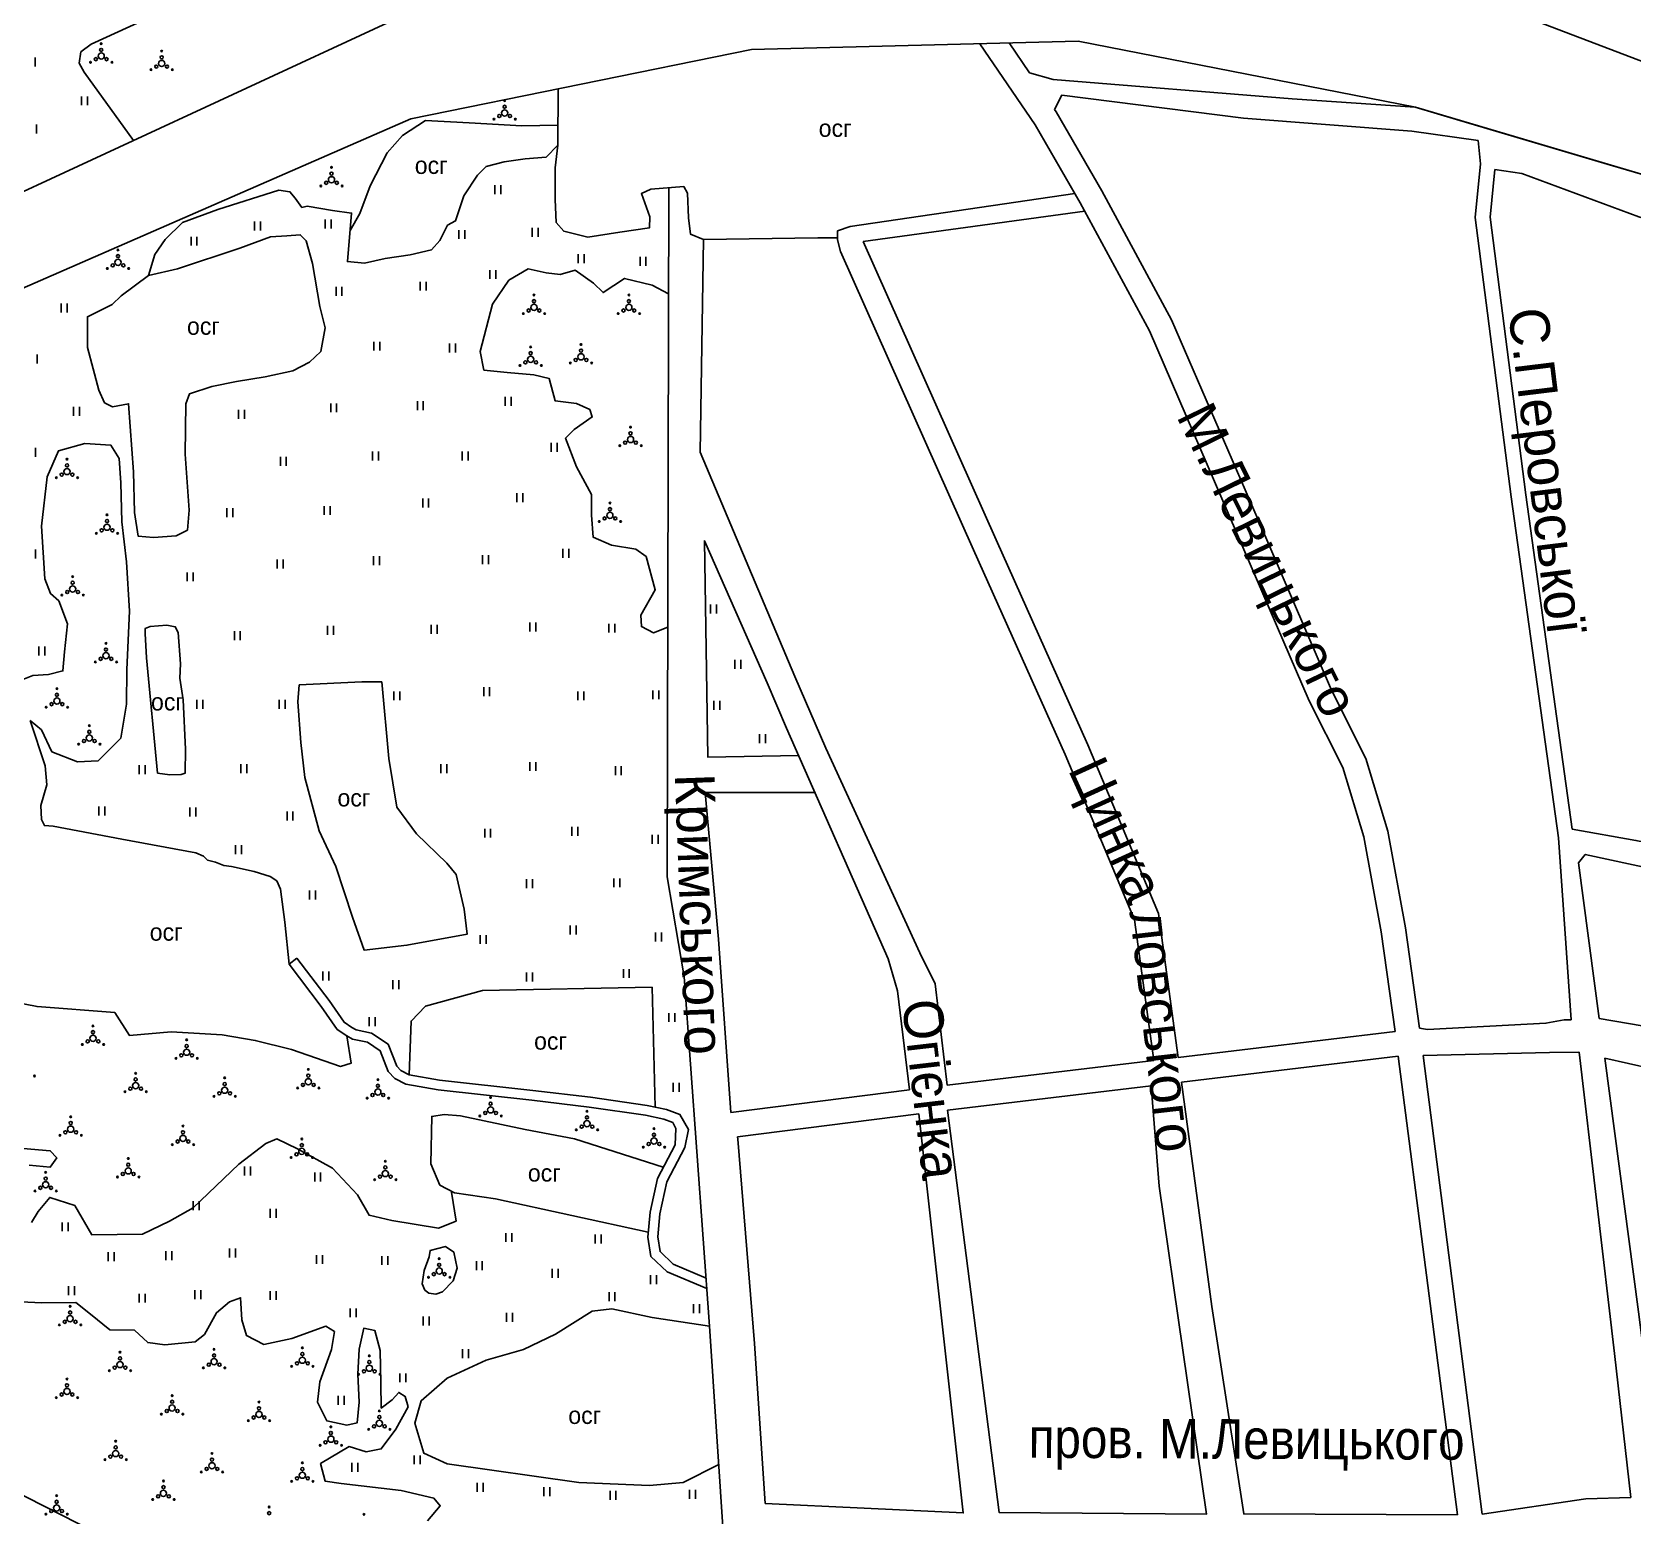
# Model space of a CAD drawing. Header units: millimetres. Extents: x 1379499 to 1411715, y 5652947 to 5671991.
# Drawn here: x 1400768 to 1401416, y 5659768 to 5660369 of the extents above; entities that cross this region are included whole.
import ezdxf
from ezdxf.enums import TextEntityAlignment as Align

# ---------------------------------------------------------------- set-up
doc = ezdxf.new("R2010")
doc.units = ezdxf.units.MM
doc.layers.add('_5Інше', color=252, linetype='Continuous', lineweight=25)
for name, color, linetype in [('вулиці', 7, 'Continuous'), ('ВулНазва', 7, 'Continuous'), ('залізниця', 7, 'Continuous'), ('на область', 5, 'Continuous')]:
    doc.layers.add(name, color=color, linetype=linetype)
picture_1 = doc.add_image_def('image1.bmp', size_in_pixel=(3370, 2384))

# ---------------------------------------------------------------- blocks, each defined once
blk = doc.blocks.new('ЧорнаПрибер')
at = {"layer": '_5Інше', "color": 160}
blk.add_lwpolyline([(44938, 26604), (44308, 26925), (44144, 27538), (44159, 27607), (44144, 27692), (44004, 27740), (43276, 27823), (43218, 27896), (42694, 28070), (42657, 27748), (42855, 27678), (42930, 27916), (43183, 27846), (43250, 27771), (43990, 27681), (44096, 27646), (44086, 27552), (44258, 26887), (44900, 26556)], dxfattribs=at)
blk = doc.blocks.new('ЛвЗд')
at = {"layer": '_5Інше', "color": 204, "linetype": 'Continuous'}
for points in [[(45618.289, 27209.898), (45033.36, 27436.615)], [(44784.572, 27354.786), (44612.782, 27276.514)], [(44931.844, 27343.153), (44793.739, 27315.833)], [(45064.138, 27345.68), (44931.844, 27343.153)], [(45200.411, 27318.158), (45064.138, 27345.68)], [(44793.739, 27315.833), (44616.757, 27239.899)], [(45346.311, 27274.063), (45200.411, 27318.158)]]:
    blk.add_lwpolyline(points, dxfattribs=at)

msp = doc.modelspace()

# ---------------------------------------------------------------- linework, layer by layer
at = {"layer": 'вулиці', "color": 7}
for p, q in [((1400769.32, 5660354.58), (1400769.32, 5660358.18)), ((1400788.08, 5660338.89), (1400788.08, 5660342.49)), ((1400790.48, 5660338.89), (1400790.48, 5660342.49)), ((1400769.78, 5660327.52), (1400769.78, 5660331.12)), ((1400955.36, 5660302.95), (1400955.36, 5660306.55)), ((1400957.76, 5660302.95), (1400957.76, 5660306.55)), ((1400858.09, 5660288.21), (1400858.09, 5660291.81)), ((1400860.49, 5660288.21), (1400860.49, 5660291.81)), ((1400886.67, 5660289.09), (1400886.67, 5660292.69)), ((1400889.07, 5660289.09), (1400889.07, 5660292.69)), ((1400832.35, 5660282.11), (1400832.35, 5660285.71)), ((1400834.75, 5660282.11), (1400834.75, 5660285.71)), ((1400940.75, 5660284.82), (1400940.75, 5660288.42)), ((1400943.15, 5660284.82), (1400943.15, 5660288.42)), ((1400970.41, 5660285.7), (1400970.41, 5660289.3)), ((1400972.81, 5660285.7), (1400972.81, 5660289.3)), ((1400989.06, 5660275.07), (1400989.06, 5660278.67)), ((1400991.46, 5660275.07), (1400991.46, 5660278.67)), ((1400953.32, 5660268.61), (1400953.32, 5660272.21)), ((1400955.72, 5660268.61), (1400955.72, 5660272.21)), ((1401014.08, 5660273.97), (1401014.08, 5660277.57)), ((1401016.48, 5660273.97), (1401016.48, 5660277.57)), ((1400891.03, 5660261.84), (1400891.03, 5660265.44)), ((1400893.43, 5660261.84), (1400893.43, 5660265.44)), ((1400925.15, 5660263.92), (1400925.15, 5660267.52)), ((1400927.55, 5660263.92), (1400927.55, 5660267.52)), ((1400779.84, 5660255.04), (1400779.84, 5660258.64)), ((1400782.24, 5660255.04), (1400782.24, 5660258.64)), ((1400906.36, 5660239.61), (1400906.36, 5660243.21)), ((1400908.76, 5660239.61), (1400908.76, 5660243.21)), ((1400936.96, 5660238.91), (1400936.96, 5660242.51)), ((1400939.36, 5660238.91), (1400939.36, 5660242.51)), ((1400770.03, 5660234.42), (1400770.03, 5660238.02)), ((1400959.48, 5660217.28), (1400959.48, 5660220.88)), ((1400961.88, 5660217.28), (1400961.88, 5660220.88)), ((1400784.78, 5660213.22), (1400784.78, 5660216.82)), ((1400787.18, 5660213.22), (1400787.18, 5660216.82)), ((1400851.63, 5660212.08), (1400851.63, 5660215.68)), ((1400854.03, 5660212.08), (1400854.03, 5660215.68)), ((1400888.88, 5660214.68), (1400888.88, 5660218.28)), ((1400891.28, 5660214.68), (1400891.28, 5660218.28)), ((1400923.97, 5660215.55), (1400923.97, 5660219.15)), ((1400926.37, 5660215.55), (1400926.37, 5660219.15)), ((1400769.45, 5660196.67), (1400769.45, 5660200.27)), ((1400978.11, 5660198.67), (1400978.11, 5660202.27)), ((1400980.51, 5660198.67), (1400980.51, 5660202.27)), ((1400868.52, 5660193.04), (1400868.52, 5660196.64)), ((1400870.92, 5660193.04), (1400870.92, 5660196.64)), ((1400905.77, 5660195.21), (1400905.77, 5660198.81)), ((1400908.17, 5660195.21), (1400908.17, 5660198.81)), ((1400942.16, 5660195.21), (1400942.16, 5660198.81)), ((1400944.56, 5660195.21), (1400944.56, 5660198.81)), ((1400964.25, 5660178.33), (1400964.25, 5660181.93)), ((1400966.65, 5660178.33), (1400966.65, 5660181.93)), ((1400846.87, 5660172.27), (1400846.87, 5660175.87)), ((1400849.27, 5660172.27), (1400849.27, 5660175.87)), ((1400886.28, 5660173.14), (1400886.28, 5660176.74)), ((1400888.68, 5660173.14), (1400888.68, 5660176.74)), ((1400926.13, 5660176.16), (1400926.13, 5660179.76)), ((1400928.53, 5660176.16), (1400928.53, 5660179.76)), ((1400769.36, 5660155.56), (1400769.36, 5660159.16)), ((1400867.22, 5660151.5), (1400867.22, 5660155.1)), ((1400869.62, 5660151.5), (1400869.62, 5660155.1)), ((1400906.21, 5660152.8), (1400906.21, 5660156.4)), ((1400908.61, 5660152.8), (1400908.61, 5660156.4)), ((1400950.39, 5660153.23), (1400950.39, 5660156.83)), ((1400952.79, 5660153.23), (1400952.79, 5660156.83)), ((1400982.87, 5660155.82), (1400982.87, 5660159.42)), ((1400985.27, 5660155.82), (1400985.27, 5660159.42)), ((1400830.84, 5660146.3), (1400830.84, 5660149.9)), ((1400833.24, 5660146.3), (1400833.24, 5660149.9)), ((1401042.58, 5660133.28), (1401042.58, 5660136.88)), ((1401044.98, 5660133.28), (1401044.98, 5660136.88)), ((1400969.45, 5660125.96), (1400969.45, 5660129.56)), ((1400971.85, 5660125.96), (1400971.85, 5660129.56)), ((1401001.5, 5660125.53), (1401001.5, 5660129.13)), ((1401003.9, 5660125.53), (1401003.9, 5660129.13)), ((1400849.9, 5660122.5), (1400849.9, 5660126.1)), ((1400852.3, 5660122.5), (1400852.3, 5660126.1)), ((1400887.58, 5660124.67), (1400887.58, 5660128.27)), ((1400889.98, 5660124.67), (1400889.98, 5660128.27)), ((1400929.6, 5660125.1), (1400929.6, 5660128.7)), ((1400932, 5660125.1), (1400932, 5660128.7)), ((1400770.75, 5660116.27), (1400770.75, 5660119.87)), ((1400773.15, 5660116.27), (1400773.15, 5660119.87)), ((1401052.5, 5660110.93), (1401052.5, 5660114.53)), ((1401054.9, 5660110.93), (1401054.9, 5660114.53)), ((1400950.82, 5660099.86), (1400950.82, 5660103.46)), ((1400953.22, 5660099.86), (1400953.22, 5660103.46)), ((1400834.74, 5660094.67), (1400834.74, 5660098.27)), ((1400837.14, 5660094.67), (1400837.14, 5660098.27)), ((1400868.09, 5660094.67), (1400868.09, 5660098.27)), ((1400870.49, 5660094.67), (1400870.49, 5660098.27)), ((1400914.44, 5660098.13), (1400914.44, 5660101.73)), ((1400916.84, 5660098.13), (1400916.84, 5660101.73)), ((1400988.94, 5660098.13), (1400988.94, 5660101.73)), ((1400991.34, 5660098.13), (1400991.34, 5660101.73)), ((1401019.26, 5660098.56), (1401019.26, 5660102.16)), ((1401021.66, 5660098.56), (1401021.66, 5660102.16)), ((1401044.02, 5660094.35), (1401044.02, 5660097.95)), ((1401046.42, 5660094.35), (1401046.42, 5660097.95)), ((1401062.43, 5660080.83), (1401062.43, 5660084.43)), ((1401064.83, 5660080.83), (1401064.83, 5660084.43)), ((1400811.35, 5660068.27), (1400811.35, 5660071.87)), ((1400813.75, 5660068.27), (1400813.75, 5660071.87)), ((1400852.5, 5660068.7), (1400852.5, 5660072.3)), ((1400854.9, 5660068.7), (1400854.9, 5660072.3)), ((1400933.49, 5660068.7), (1400933.49, 5660072.3)), ((1400935.89, 5660068.7), (1400935.89, 5660072.3)), ((1400969.45, 5660069.57), (1400969.45, 5660073.17)), ((1400971.85, 5660069.57), (1400971.85, 5660073.17)), ((1401004.1, 5660067.84), (1401004.1, 5660071.44)), ((1401006.5, 5660067.84), (1401006.5, 5660071.44)), ((1400795.06, 5660051.58), (1400795.06, 5660055.18)), ((1400797.46, 5660051.58), (1400797.46, 5660055.18)), ((1400831.89, 5660051.13), (1400831.89, 5660054.73)), ((1400834.29, 5660051.13), (1400834.29, 5660054.73)), ((1400871.2, 5660049.56), (1400871.2, 5660053.16)), ((1400873.6, 5660049.56), (1400873.6, 5660053.16)), ((1400951.21, 5660042.59), (1400951.21, 5660046.19)), ((1400953.61, 5660042.59), (1400953.61, 5660046.19)), ((1400986.52, 5660043.3), (1400986.52, 5660046.9)), ((1400988.92, 5660043.3), (1400988.92, 5660046.9)), ((1400850.32, 5660035.89), (1400850.32, 5660039.49)), ((1400852.72, 5660035.89), (1400852.72, 5660039.49)), ((1401019, 5660040.12), (1401019, 5660043.72)), ((1401021.4, 5660040.12), (1401021.4, 5660043.72)), ((1400968.15, 5660022.13), (1400968.15, 5660025.73)), ((1400970.55, 5660022.13), (1400970.55, 5660025.73)), ((1401003.46, 5660022.48), (1401003.46, 5660026.08)), ((1401005.86, 5660022.48), (1401005.86, 5660026.08)), ((1400880.27, 5660017.57), (1400880.27, 5660021.17)), ((1400882.67, 5660017.57), (1400882.67, 5660021.17)), ((1400985.81, 5660003.43), (1400985.81, 5660007.03)), ((1400988.21, 5660003.43), (1400988.21, 5660007.03)), ((1400949.44, 5659999.55), (1400949.44, 5660003.15)), ((1400951.84, 5659999.55), (1400951.84, 5660003.15)), ((1401020.41, 5660000.61), (1401020.41, 5660004.21)), ((1401022.81, 5660000.61), (1401022.81, 5660004.21)), ((1400885.69, 5659984.76), (1400885.69, 5659988.36)), ((1400888.09, 5659984.76), (1400888.09, 5659988.36)), ((1400968.15, 5659984.38), (1400968.15, 5659987.98)), ((1400970.55, 5659984.38), (1400970.55, 5659987.98)), ((1401007.35, 5659985.8), (1401007.35, 5659989.4)), ((1401009.75, 5659985.8), (1401009.75, 5659989.4)), ((1400914.06, 5659981.26), (1400914.06, 5659984.86)), ((1400916.46, 5659981.26), (1400916.46, 5659984.86)), ((1400904.5, 5659966.29), (1400904.5, 5659969.89)), ((1400906.9, 5659966.29), (1400906.9, 5659969.89)), ((1401025.75, 5659967.99), (1401025.75, 5659971.59)), ((1401028.15, 5659967.99), (1401028.15, 5659971.59)), ((1401027.52, 5659939.77), (1401027.52, 5659943.37)), ((1401029.92, 5659939.77), (1401029.92, 5659943.37)), ((1400854, 5659905.89), (1400854, 5659909.49)), ((1400856.4, 5659905.89), (1400856.4, 5659909.49)), ((1400882.41, 5659903.47), (1400882.41, 5659907.07)), ((1400884.81, 5659903.47), (1400884.81, 5659907.07)), ((1400833.19, 5659891.84), (1400833.19, 5659895.44)), ((1400835.59, 5659891.84), (1400835.59, 5659895.44)), ((1400864.39, 5659888.8), (1400864.39, 5659892.4)), ((1400866.79, 5659888.8), (1400866.79, 5659892.4)), ((1400780.23, 5659883.32), (1400780.23, 5659886.92)), ((1400782.63, 5659883.32), (1400782.63, 5659886.92)), ((1400847.91, 5659872.69), (1400847.91, 5659876.29)), ((1400850.31, 5659872.69), (1400850.31, 5659876.29)), ((1400959.76, 5659878.97), (1400959.76, 5659882.57)), ((1400962.16, 5659878.97), (1400962.16, 5659882.57)), ((1400995.98, 5659878.41), (1400995.98, 5659882.01)), ((1400998.38, 5659878.41), (1400998.38, 5659882.01)), ((1400798.85, 5659871.26), (1400798.85, 5659874.86)), ((1400801.25, 5659871.26), (1400801.25, 5659874.86)), ((1400822.13, 5659871.62), (1400822.13, 5659875.22)), ((1400824.53, 5659871.62), (1400824.53, 5659875.22)), ((1400883.16, 5659870.07), (1400883.16, 5659873.67)), ((1400885.56, 5659870.07), (1400885.56, 5659873.67)), ((1400909.58, 5659869.66), (1400909.58, 5659873.26)), ((1400911.98, 5659869.66), (1400911.98, 5659873.26)), ((1400947.84, 5659867.62), (1400947.84, 5659871.22)), ((1400950.24, 5659867.62), (1400950.24, 5659871.22)), ((1400978.52, 5659864.49), (1400978.52, 5659868.09)), ((1400980.92, 5659864.49), (1400980.92, 5659868.09)), ((1401018.33, 5659861.88), (1401018.33, 5659865.48)), ((1401020.73, 5659861.88), (1401020.73, 5659865.48)), ((1400782.79, 5659857.48), (1400782.79, 5659861.08)), ((1400785.19, 5659857.48), (1400785.19, 5659861.08)), ((1400811.38, 5659854.44), (1400811.38, 5659858.04)), ((1400813.78, 5659854.44), (1400813.78, 5659858.04)), ((1400833.95, 5659855.87), (1400833.95, 5659859.47)), ((1400836.35, 5659855.87), (1400836.35, 5659859.47)), ((1400864.39, 5659855.52), (1400864.39, 5659859.12)), ((1400866.79, 5659855.52), (1400866.79, 5659859.12)), ((1401001.55, 5659855.03), (1401001.55, 5659858.63)), ((1401003.95, 5659855.03), (1401003.95, 5659858.63)), ((1400896.76, 5659848.51), (1400896.76, 5659852.11)), ((1400899.16, 5659848.51), (1400899.16, 5659852.11)), ((1400960.09, 5659846.65), (1400960.09, 5659850.25)), ((1400962.49, 5659846.65), (1400962.49, 5659850.25)), ((1401035.79, 5659850.19), (1401035.79, 5659853.79)), ((1401038.19, 5659850.19), (1401038.19, 5659853.79)), ((1400926.29, 5659845.17), (1400926.29, 5659848.77)), ((1400928.69, 5659845.17), (1400928.69, 5659848.77)), ((1400942.28, 5659832.01), (1400942.28, 5659835.61)), ((1400944.68, 5659832.01), (1400944.68, 5659835.61)), ((1400916.83, 5659822.21), (1400916.83, 5659825.81)), ((1400919.23, 5659822.21), (1400919.23, 5659825.81)), ((1400891.95, 5659813.11), (1400891.95, 5659816.71)), ((1400894.35, 5659813.11), (1400894.35, 5659816.71)), ((1400922.63, 5659789.01), (1400922.63, 5659792.61)), ((1400925.03, 5659789.01), (1400925.03, 5659792.61)), ((1400897.42, 5659786), (1400897.42, 5659789.6)), ((1400899.82, 5659786), (1400899.82, 5659789.6)), ((1400948.21, 5659777.9), (1400948.21, 5659781.5)), ((1400950.61, 5659777.9), (1400950.61, 5659781.5)), ((1400975.18, 5659776.11), (1400975.18, 5659779.71)), ((1400977.58, 5659776.11), (1400977.58, 5659779.71)), ((1401001.95, 5659774.71), (1401001.95, 5659778.31)), ((1401004.35, 5659774.71), (1401004.35, 5659778.31)), ((1401034.11, 5659775.11), (1401034.11, 5659778.71)), ((1401036.51, 5659775.11), (1401036.51, 5659778.71))]:
    msp.add_line(p, q, dxfattribs=at)
for points in [[(1400809.01, 5660324.67), (1400789.05, 5660352.26), (1400787.02, 5660355.97), (1400787.73, 5660360.51), (1400791.92, 5660363.62), (1400823.2, 5660377.95)], [(1401319.7, 5659964.09), (1401314.07, 5660004.45), (1401307.04, 5660042.87), (1401298.52, 5660070.9), (1401284.89, 5660097.99), (1401258.56, 5660159.09), (1401220.26, 5660247.68), (1401192.25, 5660299.41), (1401174.02, 5660330.95), (1401151.57, 5660363.8)], [(1401171.72, 5660352.04), (1401163.48, 5660364.1)], [(1401171.72, 5660352.04), (1401181.31, 5660349.29), (1401277.99, 5660341.56), (1401327.91, 5660338.08), (1401344.51, 5660333.17), (1401365.45, 5660326.97), (1401407.86, 5660314.43), (1401433.25, 5660306.91)], [(1400981, 5660345.55), (1400980.79, 5660322.74), (1400976.13, 5660317.92), (1400967.64, 5660317.22), (1400959.14, 5660316.06), (1400951.8, 5660314.13), (1400948.24, 5660310.58), (1400942.83, 5660302.25), (1400939.36, 5660292.13), (1400936.18, 5660290.32), (1400933.01, 5660284.13), (1400929.68, 5660280.35), (1400921.07, 5660278.39), (1400910.94, 5660276.88), (1400902.6, 5660275.04), (1400895.65, 5660275.65), (1400897.31, 5660295.28), (1400889.6, 5660296.37), (1400879.32, 5660298.03), (1400877.21, 5660297.58), (1400874.48, 5660301.36), (1400872.37, 5660303.92), (1400867.83, 5660304.53), (1400843.15, 5660296.79), (1400828.94, 5660291.51), (1400821.84, 5660284.56), (1400817.76, 5660278.52), (1400815.19, 5660270.07), (1400826.83, 5660272.78), (1400852.07, 5660281.09), (1400864.46, 5660285.62), (1400871.11, 5660286.07), (1400876.55, 5660286.52), (1400878.97, 5660284.11), (1400881.49, 5660274.84), (1400884.54, 5660257.53), (1400886.58, 5660248.88), (1400884.88, 5660239.21), (1400880.3, 5660234.97), (1400873.49, 5660231.51), (1400862.29, 5660228.97), (1400850.74, 5660227.1), (1400840.72, 5660225.07), (1400831.72, 5660222.18), (1400830.19, 5660218.11), (1400829.98, 5660197.73), (1400831.56, 5660175.03), (1400830.86, 5660167), (1400826.31, 5660164.73), (1400817.22, 5660164.03), (1400810.93, 5660164.56), (1400809.53, 5660174.16), (1400809.01, 5660190.57), (1400807.09, 5660218.16), (1400800.5, 5660216.84), (1400797.39, 5660218.53), (1400795.05, 5660223.62), (1400790.44, 5660240.82), (1400790.44, 5660253.3), (1400800.36, 5660258.25), (1400804.04, 5660261.77), (1400815.19, 5660270.07)], [(1401181.87, 5660337.19), (1401184.83, 5660342.99), (1401258.35, 5660333.69), (1401326.54, 5660328.38), (1401353.36, 5660324.67)], [(1401329.61, 5659965.42), (1401323.95, 5660006.04), (1401316.77, 5660045.23), (1401307.84, 5660074.63), (1401293.96, 5660102.22), (1401267.74, 5660163.06), (1401229.27, 5660252.05), (1401200.97, 5660304.3), (1401182.49, 5660336.28), (1401181.87, 5660337.19)], [(1401385.82, 5660042.48), (1401366.68, 5660180.5), (1401352.15, 5660293.53), (1401354.25, 5660315.22), (1401353.36, 5660324.67)], [(1401391.39, 5660046.01), (1401372.63, 5660181.3), (1401358.19, 5660293.62), (1401360.05, 5660312.87)], [(1401360.05, 5660312.87), (1401371.06, 5660311.23), (1401418.37, 5660293.72), (1401429.83, 5660290.37)], [(1401190.08, 5660303.16), (1401099.1, 5660289.88), (1401094.03, 5660288.09), (1401094.03, 5660284.43), (1401095.24, 5660279.73)], [(1401104.37, 5660283.8), (1401194.08, 5660296.04)], [(1401222.02, 5659952.39), (1401214.22, 5660009.25), (1401186.17, 5660076.2), (1401149.06, 5660158.96), (1401095.24, 5660279.73)], [(1401231.95, 5659953.58), (1401223.95, 5660011.91), (1401195.35, 5660080.18), (1401158.18, 5660163.04), (1401104.37, 5660283.8)], [(1400767.19, 5660089.96), (1400771.82, 5660086.18), (1400776.07, 5660077.33), (1400786.42, 5660073.26), (1400794.74, 5660073.63), (1400803.97, 5660082.86), (1400806.19, 5660096.52), (1400806.38, 5660110.55), (1400807.49, 5660134.25), (1400806.19, 5660154.18), (1400804.35, 5660170.31), (1400803.98, 5660186.18), (1400803.24, 5660195.96), (1400799.91, 5660201.32), (1400789.38, 5660202.05), (1400778.66, 5660199.1), (1400774.05, 5660188.58), (1400771.83, 5660168.65), (1400773.12, 5660147.24), (1400775.52, 5660141.33), (1400778.85, 5660138.38), (1400782.37, 5660129.03), (1400781.07, 5660117.77), (1400780.52, 5660110.02), (1400774.61, 5660108.54), (1400768.33, 5660108.17), (1400762.22, 5660105.74)], [(1401138.47, 5659942.38), (1401133.55, 5659983.36), (1401127.3, 5659996), (1401089.26, 5660078.82), (1401076.73, 5660107.76), (1401038.46, 5660198.53)], [(1400827.15, 5660125.55), (1400825.94, 5660127.87), (1400822.49, 5660128.53), (1400815.79, 5660128.06), (1400813.83, 5660127.22), (1400813.83, 5660125.18), (1400814.39, 5660115.32), (1400818.8, 5660068.66), (1400823.75, 5660068.01), (1400828.31, 5660068.14), (1400830, 5660068.66), (1400830.13, 5660078.41), (1400829.22, 5660098.32), (1400827.79, 5660107.16), (1400828.05, 5660112.94), (1400827.15, 5660125.55)], [(1400876.15, 5660104.34), (1400901.52, 5660105.55), (1400909.57, 5660105.55), (1400912.39, 5660074.58), (1400915.61, 5660054.88), (1400923.64, 5660044.08), (1400935.9, 5660032.23), (1400939.67, 5660027.66), (1400942.91, 5660013.58), (1400944.12, 5660003.49), (1400919.73, 5659999.05), (1400902.48, 5659997.03), (1400897.77, 5660010.35), (1400891.02, 5660030.86), (1400884.15, 5660045.26), (1400878.48, 5660066.86), (1400876.86, 5660081), (1400875.64, 5660097.51), (1400876.15, 5660104.34)], [(1401123.17, 5659940.47), (1401118.35, 5659980.63), (1401114.47, 5659993.54), (1401073.32, 5660086.88), (1401065.53, 5660105.22)], [(1400771.81, 5660049.87), (1400771.59, 5660055.58), (1400774.01, 5660063.93), (1400773.35, 5660071.62), (1400767.19, 5660089.96)], [(1400771.81, 5660049.87), (1400773.01, 5660047.48), (1400776.48, 5660047.17), (1400804.36, 5660041.94), (1400834.35, 5660036.39), (1400837.46, 5660035.05), (1400839.04, 5660033.47), (1400842.22, 5660032.65), (1400845.68, 5660031.29), (1400848.77, 5660030.86), (1400857.97, 5660028.89), (1400864.39, 5660026.79), (1400867.11, 5660025.06), (1400868.63, 5660021.7), (1400870.32, 5660008.37), (1400872.01, 5659991.32)], [(1401391.39, 5660046.01), (1401417.23, 5660041.45), (1401458.09, 5660033.55)], [(1401390.98, 5659968.92), (1401385.82, 5660042.48)], [(1401402.36, 5659969.37), (1401393.95, 5660032.43), (1401396.69, 5660035.79), (1401515.18, 5660010.3), (1401709.27, 5659966.95), (1401734.77, 5659960.89)], [(1401050.85, 5659931.31), (1401045.89, 5660001.52)], [(1400875.19, 5659993.74), (1400872.01, 5659991.32)], [(1400875.19, 5659993.74), (1400888.26, 5659976.62), (1400894.31, 5659967.87), (1400897.46, 5659965.72), (1400899.14, 5659964.78), (1400905.34, 5659963.52), (1400912.11, 5659958.97), (1400915.62, 5659950.12), (1400917.3, 5659948.33), (1400920.65, 5659946.61), (1400932.95, 5659944.48), (1400970.69, 5659940.3), (1400994.04, 5659937.54), (1401016.96, 5659934.16), (1401024.8, 5659932.58), (1401030.22, 5659930.57), (1401033.69, 5659924.54)], [(1400872.01, 5659991.32), (1400885.02, 5659974.27), (1400891.44, 5659964.99), (1400895.35, 5659962.32), (1400897.72, 5659960.98), (1400903.77, 5659959.76), (1400908.85, 5659956.34), (1400912.18, 5659947.94), (1400914.86, 5659945.09), (1400919.36, 5659942.77), (1400932.39, 5659940.52), (1400970.24, 5659936.32), (1400993.51, 5659933.57), (1401016.28, 5659930.22), (1401023.7, 5659928.72), (1401027.34, 5659927.37), (1401028.56, 5659924.94), (1401028.27, 5659918.31), (1401021.13, 5659904.71), (1401018.2, 5659891.03), (1401017.23, 5659880.93), (1401018.48, 5659873.11), (1401025.05, 5659866.83), (1401041.15, 5659860.12)], [(1401042.25, 5659844.97), (1401031.96, 5659986.22)], [(1400744.31, 5659979.26), (1400770.04, 5659974.21), (1400801.5, 5659971.79), (1400807.44, 5659962.56), (1400824.25, 5659964.05), (1400844.92, 5659962.73), (1400858.34, 5659960.54), (1400873.08, 5659956.8), (1400892.88, 5659949.99), (1400897.15, 5659951.31), (1400895.35, 5659962.32)], [(1401329.61, 5659965.42), (1401332.81, 5659964.89), (1401380.75, 5659967.45), (1401388.15, 5659968.81), (1401390.98, 5659968.92)], [(1401402.36, 5659969.37), (1401456.09, 5659960.26), (1401584.67, 5659930.74), (1401731.64, 5659898.32)], [(1401319.7, 5659964.09), (1401231.95, 5659953.58)], [(1401320.98, 5659954.17), (1401233.29, 5659943.67)], [(1401344.95, 5659768.55), (1401320.98, 5659954.17)], [(1401331.02, 5659954.47), (1401382.17, 5659955.69), (1401394.11, 5659955.74), (1401394.21, 5659955.72)], [(1401354.99, 5659768.85), (1401354.87, 5659769.81), (1401331.02, 5659954.47)], [(1401394.21, 5659955.72), (1401408.54, 5659833.81), (1401415.12, 5659775.53)], [(1401222.02, 5659952.39), (1401138.47, 5659942.38)], [(1401404.56, 5659953.4), (1401418.21, 5659850.66), (1401427.84, 5659775.86)], [(1401404.56, 5659953.4), (1401452.57, 5659942.6), (1401580.72, 5659913.18), (1401731.69, 5659879.88)], [(1401138.61, 5659932.33), (1401159.41, 5659769.56), (1401243.44, 5659768.89), (1401224.2, 5659901.57), (1401220.94, 5659942.19)], [(1401220.94, 5659942.19), (1401138.61, 5659932.33)], [(1401233.29, 5659943.67), (1401245.53, 5659852.9), (1401258.44, 5659768.96), (1401344.95, 5659768.55)], [(1401123.17, 5659940.47), (1401050.85, 5659931.31)], [(1401023.48, 5659909.18), (1400987.61, 5659920.66), (1400967.59, 5659924.52), (1400941.42, 5659929.97), (1400934.87, 5659930.52), (1400929.78, 5659929.79), (1400929.42, 5659910.54), (1400933.05, 5659902.01), (1400939.05, 5659898.92), (1400955.6, 5659896.38), (1401017.42, 5659882.89)], [(1401126.92, 5659930.86), (1401053.48, 5659921.56)], [(1401064.75, 5659773.1), (1401144.91, 5659769.37), (1401126.92, 5659930.86)], [(1401033.69, 5659924.54), (1401032.23, 5659917.24), (1401024.93, 5659903.34), (1401022.16, 5659890.42), (1401021.26, 5659881.06), (1401022.22, 5659875.07), (1401027.48, 5659870.04), (1401040.84, 5659864.38)], [(1401060.4, 5659837.87), (1401053.62, 5659920.63), (1401053.48, 5659921.56)], [(1400766.88, 5659910.01), (1400775.39, 5659909.3), (1400777.98, 5659913.08), (1400775.39, 5659915.91), (1400758.14, 5659917.32)], [(1400937.72, 5659899.11), (1400939.64, 5659887.4), (1400932.55, 5659884.57), (1400913.65, 5659887.63), (1400904.44, 5659889.76), (1400899.72, 5659898.02), (1400889.56, 5659908.87), (1400875.38, 5659916.66), (1400867.12, 5659920.67), (1400862.63, 5659918.78), (1400851.76, 5659910.52), (1400833.26, 5659892.78), (1400823.58, 5659887.35), (1400812.71, 5659882.16), (1400792.16, 5659881.93), (1400785.31, 5659893.73), (1400775.15, 5659897.03), (1400770.42, 5659891.37), (1400767.83, 5659886.88)], [(1400928.73, 5659872.92), (1400929.17, 5659875.58), (1400935.29, 5659877.09), (1400938.66, 5659874.87), (1400940.08, 5659868.32), (1400938.49, 5659863.27), (1400934.14, 5659858.84), (1400931.48, 5659857.86), (1400928.55, 5659858.22), (1400926.96, 5659859.54), (1400925.89, 5659862.03), (1400926.78, 5659867.43), (1400928.73, 5659872.92)], [(1400752.47, 5659855.26), (1400771.84, 5659854.32), (1400785.78, 5659854.55), (1400791.69, 5659849.83), (1400799.48, 5659843.46), (1400809.4, 5659843.23), (1400814.84, 5659838.27), (1400821.69, 5659837.33), (1400833.97, 5659838.51), (1400837.75, 5659841.57), (1400842.71, 5659850.31), (1400847.91, 5659854.79), (1400852.4, 5659856.44), (1400852.87, 5659847.47), (1400854.76, 5659841.1), (1400861.85, 5659837.56), (1400873.19, 5659839.92), (1400886.89, 5659844.88), (1400890.43, 5659842.75), (1400889.25, 5659835.44), (1400884.54, 5659822.38), (1400883.6, 5659814.12), (1400887.38, 5659806.57), (1400895.41, 5659804.91), (1400899.66, 5659805.86), (1400900.37, 5659814.12), (1400899.9, 5659825.44), (1400900.37, 5659835.59), (1400902.26, 5659844.09), (1400906.75, 5659843.14), (1400908.87, 5659835.12), (1400909.11, 5659821.91), (1400909.35, 5659811.76), (1400913.83, 5659815.06), (1400916.43, 5659818.13), (1400919.03, 5659816.48), (1400920.21, 5659812.23), (1400915.25, 5659803.26), (1400909.35, 5659795.24), (1400903.2, 5659794.06), (1400896.35, 5659796.18), (1400884.78, 5659789.34), (1400886.71, 5659782.15), (1400893.09, 5659781.2), (1400917.42, 5659778.37), (1400930.65, 5659775.31), (1400933.25, 5659772.24), (1400928.05, 5659766.1)], [(1401042.25, 5659844.97), (1401019.07, 5659848.48), (1401002.62, 5659851.88), (1400994.68, 5659851.03), (1400979.93, 5659841.68), (1400966.88, 5659835.44), (1400951.85, 5659831.19), (1400935.97, 5659823.83), (1400925.47, 5659814.76), (1400922.92, 5659805.69), (1400926.61, 5659793.51), (1400935.97, 5659789.26), (1400989.29, 5659781.61), (1401017.93, 5659780.48), (1401031.55, 5659781.61), (1401045.98, 5659788.96)], [(1401415.12, 5659775.53), (1401396.9, 5659775.07), (1401354.99, 5659768.85)]]:
    msp.add_lwpolyline(points, dxfattribs=at)
at = {"layer": 'вулиці', "color": 7, "lineweight": -2}
for points in [[(1400980.87, 5660330.8), (1400966.26, 5660330.63), (1400944.88, 5660331.78), (1400927.25, 5660332.75), (1400917.95, 5660326.72), (1400911.75, 5660319.71), (1400904.89, 5660306.34), (1400900.65, 5660295.09), (1400896.72, 5660288.29)], [(1401039.79, 5660284.55), (1401034.53, 5660286.71), (1401033.68, 5660293.4), (1401033.33, 5660303.35), (1401031.79, 5660306.09), (1401018.4, 5660304.89), (1401014.63, 5660303.18), (1401018.06, 5660293.74), (1401017.89, 5660289.29), (1401005.87, 5660287.57), (1400993, 5660285.51), (1400983.22, 5660287.91), (1400980.13, 5660291.52), (1400979.78, 5660300.78), (1400979.78, 5660313.64), (1400980.79, 5660322.74)], [(1401031.96, 5659986.22), (1401025.03, 5660026.77), (1401025.78, 5660305.55)], [(1401038.46, 5660198.53), (1401039.79, 5660284.55), (1401086.11, 5660285.25), (1401094.03, 5660285.25)], [(1401025.66, 5660262.57), (1401018.98, 5660266.05), (1401007.84, 5660268.84), (1400999.13, 5660263.1), (1400995.3, 5660266.92), (1400987.81, 5660272.14), (1400981.71, 5660270.4), (1400976.14, 5660271.1), (1400968.83, 5660272.66), (1400960.99, 5660268.14), (1400954.37, 5660258.4), (1400949.32, 5660239.26), (1400950.89, 5660231.78), (1400960.29, 5660230.73), (1400971.09, 5660229.86), (1400977.36, 5660228.3), (1400979.8, 5660219.25), (1400988.33, 5660218.21), (1400993.73, 5660215.77), (1400994.77, 5660212.81), (1400987.46, 5660207.69), (1400983.98, 5660204.21), (1400988.33, 5660192.55), (1400994.43, 5660181.41), (1400994.43, 5660173.06), (1400995.12, 5660164.19), (1401002.61, 5660160.88), (1401012.36, 5660159.32), (1401016.56, 5660156.3), (1401020.22, 5660142.9), (1401014.47, 5660132.64), (1401014.64, 5660127.94), (1401019.52, 5660125.5), (1401025.3, 5660127.77)], [(1401078.22, 5660075.77), (1401041.53, 5660075.14), (1401040.13, 5660162.67), (1401065.53, 5660105.22)], [(1401045.89, 5660001.52), (1401040.48, 5660060.77), (1401084.82, 5660060.78)], [(1401020.25, 5659933.5), (1401018.94, 5659982.01), (1400950.34, 5659980.78), (1400927.26, 5659974.32), (1400921.43, 5659968.37), (1400920.65, 5659946.61)], [(1401042.25, 5659844.97), (1401048.21, 5659755.56), (1401065.33, 5659758.17)], [(1401060.4, 5659837.87), (1401064.75, 5659773.1)]]:
    msp.add_lwpolyline(points, dxfattribs=at)
at = {"layer": 'вулиці', "color": 7}
for centre, radius in [((1400795.99, 5660363.8), 0.312), ((1400791.66, 5660356.3), 0.312), ((1400793.83, 5660357.55), 0.625), ((1400795.99, 5660358.8), 1.25), ((1400795.99, 5660361.3), 0.625), ((1400798.16, 5660357.55), 0.625), ((1400800.32, 5660356.3), 0.312), ((1400820.47, 5660355.81), 1.25), ((1400820.47, 5660358.31), 0.625), ((1400820.47, 5660360.81), 0.312), ((1400816.14, 5660353.31), 0.312), ((1400818.3, 5660354.56), 0.625), ((1400822.63, 5660354.56), 0.625), ((1400824.8, 5660353.31), 0.312), ((1400959.28, 5660335.79), 1.25), ((1400959.28, 5660338.29), 0.625), ((1400959.28, 5660340.79), 0.312), ((1400954.95, 5660333.29), 0.312), ((1400957.11, 5660334.54), 0.625), ((1400961.44, 5660334.54), 0.625), ((1400963.61, 5660333.29), 0.312), ((1400889.21, 5660311.25), 0.625), ((1400889.21, 5660313.75), 0.312), ((1400884.88, 5660306.25), 0.312), ((1400887.04, 5660307.5), 0.625), ((1400889.21, 5660308.75), 1.25), ((1400891.37, 5660307.5), 0.625), ((1400893.54, 5660306.25), 0.312), ((1400802.79, 5660277.86), 0.625), ((1400802.79, 5660280.36), 0.312), ((1400798.46, 5660272.86), 0.312), ((1400800.63, 5660274.11), 0.625), ((1400802.79, 5660275.36), 1.25), ((1400804.96, 5660274.11), 0.625), ((1400807.12, 5660272.86), 0.312), ((1400971.18, 5660259.62), 0.625), ((1400971.18, 5660262.12), 0.312), ((1401009.58, 5660259.62), 0.625), ((1401009.58, 5660262.12), 0.312), ((1400966.85, 5660254.62), 0.312), ((1400969.01, 5660255.87), 0.625), ((1400971.18, 5660257.12), 1.25), ((1400973.34, 5660255.87), 0.625), ((1400975.51, 5660254.62), 0.312), ((1401005.25, 5660254.62), 0.312), ((1401007.41, 5660255.87), 0.625), ((1401009.58, 5660257.12), 1.25), ((1401011.74, 5660255.87), 0.625), ((1401013.91, 5660254.62), 0.312), ((1400969.84, 5660238.61), 0.625), ((1400969.84, 5660241.11), 0.312), ((1400990.21, 5660239.61), 0.625), ((1400990.21, 5660242.11), 0.312), ((1400965.51, 5660233.61), 0.312), ((1400967.68, 5660234.86), 0.625), ((1400969.84, 5660236.11), 1.25), ((1400972.01, 5660234.86), 0.625), ((1400974.17, 5660233.61), 0.312), ((1400985.88, 5660234.61), 0.312), ((1400988.05, 5660235.86), 0.625), ((1400990.21, 5660237.11), 1.25), ((1400992.38, 5660235.86), 0.625), ((1400994.54, 5660234.61), 0.312), ((1401010.25, 5660206.16), 0.625), ((1401010.25, 5660208.66), 0.312), ((1401005.92, 5660201.16), 0.312), ((1401008.08, 5660202.41), 0.625), ((1401010.25, 5660203.66), 1.25), ((1401012.41, 5660202.41), 0.625), ((1401014.58, 5660201.16), 0.312), ((1400782.15, 5660193.19), 0.625), ((1400782.15, 5660195.69), 0.312), ((1400777.82, 5660188.19), 0.312), ((1400779.99, 5660189.44), 0.625), ((1400782.15, 5660190.69), 1.25), ((1400784.32, 5660189.44), 0.625), ((1400786.48, 5660188.19), 0.312), ((1401001.9, 5660172.97), 1.25), ((1401001.9, 5660175.47), 0.625), ((1401001.9, 5660177.97), 0.312), ((1400798.34, 5660168.17), 1.25), ((1400798.34, 5660170.67), 0.625), ((1400798.34, 5660173.17), 0.312), ((1400997.57, 5660170.47), 0.312), ((1400999.73, 5660171.72), 0.625), ((1401004.06, 5660171.72), 0.625), ((1401006.23, 5660170.47), 0.312), ((1400794.01, 5660165.67), 0.312), ((1400796.17, 5660166.92), 0.625), ((1400800.5, 5660166.92), 0.625), ((1400802.67, 5660165.67), 0.312), ((1400784.41, 5660148.2), 0.312), ((1400782.24, 5660141.95), 0.625), ((1400784.41, 5660143.2), 1.25), ((1400784.41, 5660145.7), 0.625), ((1400786.57, 5660141.95), 0.625), ((1400780.07, 5660140.7), 0.312), ((1400788.74, 5660140.7), 0.312), ((1400797.93, 5660116.17), 1.25), ((1400797.93, 5660118.67), 0.625), ((1400797.93, 5660121.17), 0.312), ((1400793.6, 5660113.67), 0.312), ((1400795.76, 5660114.92), 0.625), ((1400800.09, 5660114.92), 0.625), ((1400802.26, 5660113.67), 0.312), ((1400778.05, 5660102.84), 0.312), ((1400775.89, 5660096.59), 0.625), ((1400778.05, 5660097.84), 1.25), ((1400778.05, 5660100.34), 0.625), ((1400780.22, 5660096.59), 0.625), ((1400773.72, 5660095.34), 0.312), ((1400782.38, 5660095.34), 0.312), ((1400791.17, 5660082.9), 1.25), ((1400791.17, 5660085.4), 0.625), ((1400791.17, 5660087.9), 0.312), ((1400786.84, 5660080.4), 0.312), ((1400789, 5660081.65), 0.625), ((1400793.33, 5660081.65), 0.625), ((1400795.5, 5660080.4), 0.312), ((1400790.5, 5659960.13), 0.625), ((1400792.67, 5659961.38), 1.25), ((1400792.67, 5659963.88), 0.625), ((1400792.67, 5659966.38), 0.312), ((1400794.83, 5659960.13), 0.625), ((1400830.58, 5659960.75), 0.312), ((1400788.34, 5659958.88), 0.312), ((1400797, 5659958.88), 0.312), ((1400828.41, 5659954.5), 0.625), ((1400830.58, 5659955.75), 1.25), ((1400830.58, 5659958.25), 0.625), ((1400832.74, 5659954.5), 0.625), ((1400809.93, 5659947.25), 0.312), ((1400826.25, 5659953.25), 0.312), ((1400834.91, 5659953.25), 0.312), ((1400879.83, 5659948.78), 0.312), ((1400768.98, 5659946.15), 0.312), ((1400807.77, 5659941), 0.625), ((1400809.93, 5659942.25), 1.25), ((1400809.93, 5659944.75), 0.625), ((1400812.1, 5659941), 0.625), ((1400845.97, 5659940.37), 1.25), ((1400845.97, 5659942.87), 0.625), ((1400845.97, 5659945.37), 0.312), ((1400875.5, 5659941.28), 0.312), ((1400877.66, 5659942.53), 0.625), ((1400879.83, 5659943.78), 1.25), ((1400879.83, 5659946.28), 0.625), ((1400881.99, 5659942.53), 0.625), ((1400884.16, 5659941.28), 0.312), ((1400907.98, 5659939.66), 1.25), ((1400907.98, 5659942.16), 0.625), ((1400907.98, 5659944.66), 0.312), ((1400805.6, 5659939.75), 0.312), ((1400814.26, 5659939.75), 0.312), ((1400841.64, 5659937.87), 0.312), ((1400843.8, 5659939.12), 0.625), ((1400848.13, 5659939.12), 0.625), ((1400850.3, 5659937.87), 0.312), ((1400903.65, 5659937.16), 0.312), ((1400905.81, 5659938.41), 0.625), ((1400910.14, 5659938.41), 0.625), ((1400912.31, 5659937.16), 0.312), ((1400953.59, 5659934.93), 0.625), ((1400953.59, 5659937.43), 0.312), ((1400783.66, 5659929.62), 0.312), ((1400949.26, 5659929.93), 0.312), ((1400951.43, 5659931.18), 0.625), ((1400953.59, 5659932.43), 1.25), ((1400955.76, 5659931.18), 0.625), ((1400957.93, 5659929.93), 0.312), ((1400992.6, 5659926.86), 1.25), ((1400992.6, 5659929.36), 0.625), ((1400992.6, 5659931.86), 0.312), ((1400779.33, 5659922.12), 0.312), ((1400781.49, 5659923.37), 0.625), ((1400783.66, 5659924.62), 1.25), ((1400783.66, 5659927.12), 0.625), ((1400785.82, 5659923.37), 0.625), ((1400787.99, 5659922.12), 0.312), ((1400829.08, 5659920.87), 1.25), ((1400829.08, 5659923.37), 0.625), ((1400829.08, 5659925.87), 0.312), ((1400988.27, 5659924.36), 0.312), ((1400990.44, 5659925.61), 0.625), ((1400994.77, 5659925.61), 0.625), ((1400996.93, 5659924.36), 0.312), ((1401019.74, 5659922.34), 0.625), ((1401019.74, 5659924.84), 0.312), ((1400824.75, 5659918.37), 0.312), ((1400826.91, 5659919.62), 0.625), ((1400831.24, 5659919.62), 0.625), ((1400833.41, 5659918.37), 0.312), ((1400875.03, 5659914.42), 0.625), ((1400877.19, 5659915.67), 1.25), ((1400877.19, 5659918.17), 0.625), ((1400877.19, 5659920.67), 0.312), ((1400879.36, 5659914.42), 0.625), ((1401015.41, 5659917.34), 0.312), ((1401017.58, 5659918.59), 0.625), ((1401019.74, 5659919.84), 1.25), ((1401021.91, 5659918.59), 0.625), ((1401024.07, 5659917.34), 0.312), ((1400806.93, 5659907.75), 1.25), ((1400806.93, 5659910.25), 0.625), ((1400806.93, 5659912.75), 0.312), ((1400872.86, 5659913.17), 0.312), ((1400881.52, 5659913.17), 0.312), ((1400910.98, 5659909.15), 0.625), ((1400910.98, 5659911.65), 0.312), ((1400773.52, 5659902.12), 1.25), ((1400773.52, 5659904.62), 0.625), ((1400773.52, 5659907.12), 0.312), ((1400802.6, 5659905.25), 0.312), ((1400804.76, 5659906.5), 0.625), ((1400809.09, 5659906.5), 0.625), ((1400811.26, 5659905.25), 0.312), ((1400906.65, 5659904.15), 0.312), ((1400908.82, 5659905.4), 0.625), ((1400910.98, 5659906.65), 1.25), ((1400913.15, 5659905.4), 0.625), ((1400915.31, 5659904.15), 0.312), ((1400769.19, 5659899.62), 0.312), ((1400771.36, 5659900.87), 0.625), ((1400775.69, 5659900.87), 0.625), ((1400777.85, 5659899.62), 0.312), ((1400932.8, 5659869.7), 0.625), ((1400932.8, 5659872.2), 0.312), ((1400928.47, 5659864.7), 0.312), ((1400930.64, 5659865.95), 0.625), ((1400932.8, 5659867.2), 1.25), ((1400934.97, 5659865.95), 0.625), ((1400937.13, 5659864.7), 0.312), ((1400783.41, 5659850.43), 0.625), ((1400783.41, 5659852.93), 0.312), ((1400779.08, 5659845.43), 0.312), ((1400781.25, 5659846.68), 0.625), ((1400783.41, 5659847.93), 1.25), ((1400785.58, 5659846.68), 0.625), ((1400787.74, 5659845.43), 0.312), ((1400803.61, 5659831.88), 0.625), ((1400803.61, 5659834.38), 0.312), ((1400841.69, 5659830.55), 1.25), ((1400841.69, 5659833.05), 0.625), ((1400841.69, 5659835.55), 0.312), ((1400877.43, 5659831.14), 1.25), ((1400877.43, 5659833.64), 0.625), ((1400877.43, 5659836.14), 0.312), ((1400904.5, 5659830.41), 0.625), ((1400904.5, 5659832.91), 0.312), ((1400799.28, 5659826.88), 0.312), ((1400801.45, 5659828.13), 0.625), ((1400803.61, 5659829.38), 1.25), ((1400805.78, 5659828.13), 0.625), ((1400807.94, 5659826.88), 0.312), ((1400837.36, 5659828.05), 0.312), ((1400839.53, 5659829.3), 0.625), ((1400843.86, 5659829.3), 0.625), ((1400846.02, 5659828.05), 0.312), ((1400873.1, 5659828.64), 0.312), ((1400875.27, 5659829.89), 0.625), ((1400879.6, 5659829.89), 0.625), ((1400881.76, 5659828.64), 0.312), ((1400900.17, 5659825.41), 0.312), ((1400902.34, 5659826.66), 0.625), ((1400904.5, 5659827.91), 1.25), ((1400906.67, 5659826.66), 0.625), ((1400908.83, 5659825.41), 0.312), ((1400779.95, 5659817.25), 0.625), ((1400782.11, 5659818.5), 1.25), ((1400782.11, 5659821), 0.625), ((1400782.11, 5659823.5), 0.312), ((1400784.28, 5659817.25), 0.625), ((1400777.78, 5659816), 0.312), ((1400786.44, 5659816), 0.312), ((1400824.7, 5659811.82), 1.25), ((1400824.7, 5659814.32), 0.625), ((1400824.7, 5659816.82), 0.312), ((1400859.86, 5659811.69), 0.625), ((1400859.86, 5659814.19), 0.312), ((1400820.37, 5659809.32), 0.312), ((1400822.54, 5659810.57), 0.625), ((1400826.87, 5659810.57), 0.625), ((1400829.03, 5659809.32), 0.312), ((1400855.53, 5659806.69), 0.312), ((1400857.69, 5659807.94), 0.625), ((1400859.86, 5659809.19), 1.25), ((1400862.02, 5659807.94), 0.625), ((1400864.19, 5659806.69), 0.312), ((1400906.41, 5659804.38), 0.625), ((1400908.57, 5659805.63), 1.25), ((1400908.57, 5659808.13), 0.625), ((1400908.57, 5659810.63), 0.312), ((1400910.74, 5659804.38), 0.625), ((1400801.86, 5659798.38), 0.312), ((1400886.78, 5659797.94), 0.625), ((1400888.95, 5659799.19), 1.25), ((1400888.95, 5659801.69), 0.625), ((1400888.95, 5659804.19), 0.312), ((1400891.11, 5659797.94), 0.625), ((1400904.24, 5659803.13), 0.312), ((1400912.9, 5659803.13), 0.312), ((1400799.69, 5659792.13), 0.625), ((1400801.86, 5659793.38), 1.25), ((1400801.86, 5659795.88), 0.625), ((1400804.02, 5659792.13), 0.625), ((1400840.81, 5659793.41), 0.312), ((1400884.62, 5659796.69), 0.312), ((1400893.28, 5659796.69), 0.312), ((1400797.52, 5659790.88), 0.312), ((1400806.19, 5659790.88), 0.312), ((1400836.48, 5659785.91), 0.312), ((1400838.65, 5659787.16), 0.625), ((1400840.81, 5659788.41), 1.25), ((1400840.81, 5659790.91), 0.625), ((1400842.98, 5659787.16), 0.625), ((1400845.14, 5659785.91), 0.312), ((1400877.43, 5659784.6), 1.25), ((1400877.43, 5659787.1), 0.625), ((1400877.43, 5659789.6), 0.312), ((1400821.19, 5659779.79), 0.625), ((1400821.19, 5659782.29), 0.312), ((1400873.1, 5659782.1), 0.312), ((1400875.27, 5659783.35), 0.625), ((1400879.6, 5659783.35), 0.625), ((1400881.76, 5659782.1), 0.312), ((1400777.93, 5659771.34), 1.25), ((1400777.93, 5659773.84), 0.625), ((1400777.93, 5659776.34), 0.312), ((1400816.86, 5659774.79), 0.312), ((1400819.02, 5659776.04), 0.625), ((1400821.19, 5659777.29), 1.25), ((1400823.35, 5659776.04), 0.625), ((1400825.52, 5659774.79), 0.312), ((1400773.6, 5659768.84), 0.312), ((1400775.76, 5659770.09), 0.625), ((1400780.09, 5659770.09), 0.625), ((1400782.26, 5659768.84), 0.312), ((1400863.96, 5659769.25), 0.625), ((1400863.96, 5659771.75), 0.312), ((1400902.4, 5659768.74), 0.312)]:
    msp.add_circle(centre, radius, dxfattribs=at)

# ---------------------------------------------------------------- block references
at = {"layer": 'ВулНазва', "color": 7, "lineweight": 9, "rotation": 0.3369352804739994}
msp.add_blockref('ЛвЗд', (1356288.93, 5632754.59), dxfattribs=at)
at = {"layer": 'залізниця'}
msp.add_blockref('ЧорнаПрибер', (1356125.47, 5633020), dxfattribs=at)

# ---------------------------------------------------------------- texts
at = {"layer": 'вулиці', "color": 7}
for p in [(1401086.4, 5660326.12), (1400922.9, 5660311.11), (1400830.7, 5660246.03), (1400816.14, 5660094.02), (1400891.61, 5660055.19), (1400815.61, 5660000.88), (1400971.2, 5659956.8), (1400968.68, 5659903.41), (1400985.05, 5659805.35)]:
    msp.add_text('осг', height=7, dxfattribs=at).set_placement(p)
at = {"layer": 'ВулНазва', "color": 1, "lineweight": 9}
for s, rotation, p in [('С.Перовської', 276.98058, (1401379.17, 5660190.71)), ('М.Левицького', 296.05544, (1401266.31, 5660153.93)), ('Цинка', 294.48203, (1401204.94, 5660044.86)), ('Кримського', 272.09672, (1401035.84, 5660011.55)), ('ловського', 276.52981, (1401225.73, 5659964.45)), ('Огiєнка', 276.63791, (1401132.56, 5659940.87))]:
    msp.add_text(s, height=16, rotation=rotation, dxfattribs=at).set_placement(p, align=Align.MIDDLE)
at = {"layer": 'ВулНазва', "color": 1, "lineweight": 9, "width": 0.9}
msp.add_text('пров. М.Левицького', height=16, rotation=359.72964, dxfattribs=at).set_placement((1401259.62, 5659796.84), align=Align.MIDDLE)

# ---------------------------------------------------------------- pictures from other files: only their frames are drawn
at = {"layer": 'на область', "color": 7, "lineweight": -2}
image = msp.add_image(picture_1, insert=(1395288.55, 5652947.02), size_in_units=(16426, 11620.05), dxfattribs=at)
image.dxf.flags = 7

doc.saveas('drawing.dxf')
